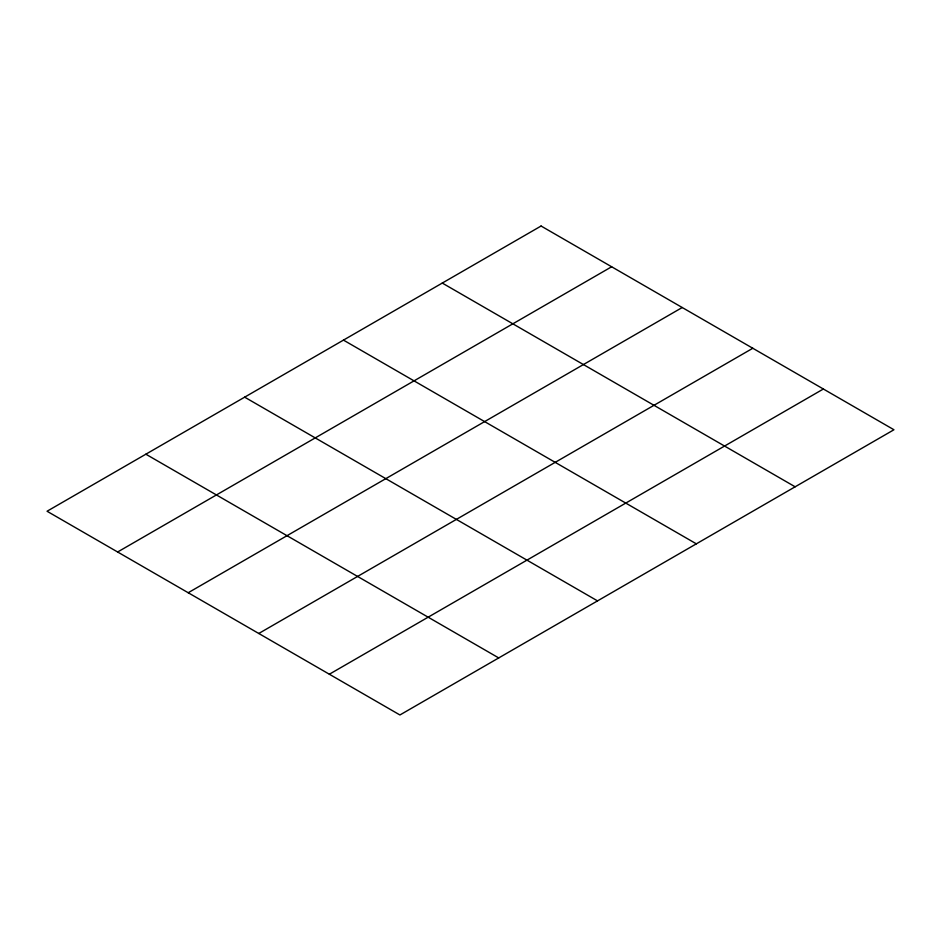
<?xml version="1.0" encoding="UTF-8"?>
<svg xmlns="http://www.w3.org/2000/svg" width="941" height="941" viewBox="0 0 941 941"><rect width="100%" height="100%" fill="white"/><g stroke="black" fill="none" stroke-linecap="round" stroke-linejoin="round"><path stroke-width="1.41" d="M117.625 551.991L611.65 266.774M188.2 592.736L682.225 307.519M258.775 633.481L752.8 348.264M329.35 674.227L823.375 389.009M442.27 283.065L795.145 486.803M343.465 340.113L696.34 543.839M244.66 397.161L597.535 600.887M145.855 454.197L498.73 657.935M541.075 226.028L47.05 511.245L399.925 714.972L893.95 429.755L541.075 226.028"/></g></svg>
